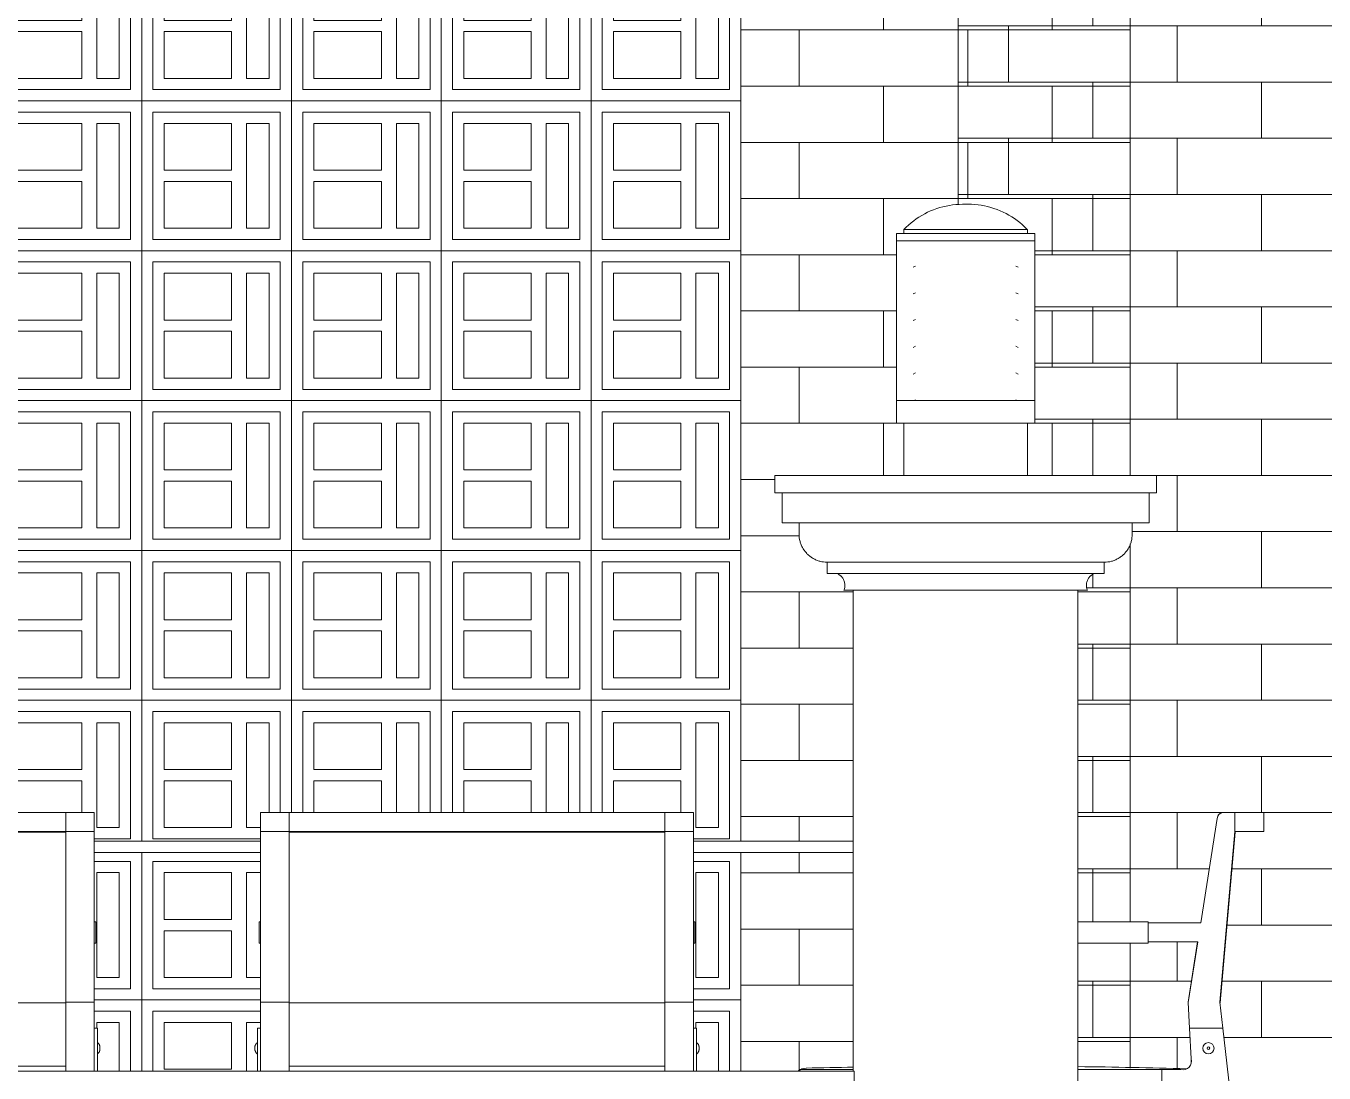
# Model space of a CAD drawing. Header units: inches. Extents: x 22 to 382261, y 22 to 371281.
# Drawn here: x 199490 to 201223, y 140958 to 142355 of the extents above; entities that cross this region are included whole.
import ezdxf

# ---------------------------------------------------------------- set-up
doc = ezdxf.new("R2010")
doc.units = ezdxf.units.IN
doc.header["$MEASUREMENT"] = 0
for name, color, linetype, lineweight in [('A-COLS', 52, 'Continuous', 9), ('A-GLAZ-CURT', 52, 'Continuous', 9), ('A-WALL', 113, 'Continuous', 9), ('A-WALL-PATT', 111, 'Continuous', 9), ('E-LITE-EQPM', 33, 'Continuous', 9), ('I-FURN', 30, 'Continuous', 9), ('Q-CASE', 31, 'Continuous', 9)]:
    doc.layers.add(name, color=color, linetype=linetype, lineweight=lineweight)
pattern_1 = [(0, (207439.12, 140555.38), (0, 75), []), (90, (207439.12, 140555.38), (-112.5, 75), [75, -75])]

# ---------------------------------------------------------------- blocks, each defined once
blk = doc.blocks.new('Casework 4 - Casework 4-487880-Right Side Elevation')
at = {"layer": 'Q-CASE'}
for p in [(-21637.2, 705), (-19927.6, 670)]:
    blk.add_line(p, (-19927.6, 705), dxfattribs=at)
blk = doc.blocks.new('Bollard Light _1_ - Bollard Light _1_-489105-Right Side Elevation')
at = {"layer": 'E-LITE-EQPM'}
for p, q in [((-19871.1, 1823.2), (-19871.1, 1813.2)), ((-19686.1, 1823.2), (-19871.1, 1823.2)), ((-19861.1, 1828.2), (-19861.1, 1823.2)), ((-19696.1, 1828.2), (-19861.1, 1828.2)), ((-19696.1, 1823.2), (-19696.1, 1828.2)), ((-19686.1, 1813.2), (-19686.1, 1823.2)), ((-19871.1, 1813.2), (-19686.1, 1813.2)), ((-19871.1, 1813.2), (-19871.1, 1600)), ((-19686.1, 1813.2), (-19871.1, 1813.2)), ((-19686.1, 1600), (-19686.1, 1813.2)), ((-19845.4, 1779.4), (-19848.6, 1777.9)), ((-19708.6, 1777.9), (-19711.8, 1779.4)), ((-19845.4, 1743.8), (-19848.6, 1742.3)), ((-19708.6, 1742.3), (-19711.8, 1743.8)), ((-19845.4, 1708.1), (-19848.6, 1706.7)), ((-19708.6, 1706.7), (-19711.8, 1708.1)), ((-19845.4, 1672.5), (-19848.6, 1671)), ((-19708.6, 1671), (-19711.8, 1672.5)), ((-19845.4, 1636.9), (-19848.6, 1635.4)), ((-19708.6, 1635.4), (-19711.8, 1636.9)), ((-19871.1, 1600), (-19871.1, 1570)), ((-19686.1, 1600), (-19871.1, 1600)), ((-19871.1, 1600), (-19686.1, 1600)), ((-19845.4, 1601.2), (-19848, 1600)), ((-19709.2, 1600), (-19711.8, 1601.2)), ((-19686.1, 1570), (-19686.1, 1600)), ((-19686.1, 1570), (-19871.1, 1570)), ((-19861.1, 1570), (-19861.1, 1500)), ((-19696.1, 1500), (-19696.1, 1570))]:
    blk.add_line(p, q, dxfattribs=at)
at = {"layer": 'E-LITE-EQPM', "flags": 128}
for points in [[(-19861.1, 1828.2), (-19858, 1831.4), (-19854.8, 1834.3), (-19851.5, 1837.2), (-19848, 1839.9), (-19844.5, 1842.5), (-19840.9, 1844.9), (-19837.1, 1847.2), (-19833.3, 1849.3), (-19829.4, 1851.3), (-19825.4, 1853.1), (-19821.4, 1854.7), (-19817.3, 1856.2), (-19813.1, 1857.6), (-19808.9, 1858.7), (-19804.6, 1859.7), (-19800.3, 1860.5), (-19796, 1861.2), (-19791.6, 1861.6), (-19787.3, 1861.9), (-19782.9, 1862), (-19782, 1862.1)], [(-19782, 1862.1), (-19782, 1862.1), (-19782, 1862.1), (-19782, 1862.1), (-19782, 1862.1), (-19781.9, 1862.1), (-19781.9, 1862.1), (-19781.8, 1862.1), (-19781.8, 1862.1), (-19781.7, 1862.1), (-19781.7, 1862.1), (-19781.6, 1862.1), (-19781.6, 1862.1), (-19781.5, 1862.1), (-19781.4, 1862.1), (-19781.3, 1862.1), (-19781.3, 1862.1), (-19781.2, 1862.1), (-19781.1, 1862.1), (-19781, 1862.1), (-19780.9, 1862.1), (-19780.8, 1862.1), (-19780.7, 1862.1), (-19780.6, 1862.1), (-19780.4, 1862.1), (-19780.3, 1862.1), (-19780.2, 1862.1), (-19780.1, 1862.1), (-19780, 1862.1), (-19779.8, 1862.1), (-19779.7, 1862.1), (-19779.6, 1862.1), (-19779.4, 1862.1), (-19779.3, 1862.1), (-19779.2, 1862.1), (-19779, 1862.1), (-19778.9, 1862.1), (-19778.8, 1862.1), (-19778.6, 1862.1), (-19778.5, 1862.1), (-19778.4, 1862.1), (-19778.2, 1862.1), (-19778.1, 1862.1), (-19778, 1862.1), (-19777.8, 1862.1), (-19777.7, 1862.1), (-19777.6, 1862.1), (-19777.4, 1862.1), (-19777.3, 1862.1), (-19777.2, 1862.1), (-19777.1, 1862.1), (-19776.9, 1862.1), (-19776.8, 1862.1), (-19776.7, 1862.1), (-19776.6, 1862.1), (-19776.5, 1862.1), (-19776.4, 1862.1), (-19776.3, 1862.1), (-19776.2, 1862.1), (-19776.1, 1862.1), (-19776, 1862.1), (-19775.9, 1862.1), (-19775.8, 1862.1), (-19775.7, 1862.1), (-19775.7, 1862.1), (-19775.6, 1862.1), (-19775.5, 1862.1), (-19775.5, 1862.1), (-19775.4, 1862.1), (-19775.4, 1862.1), (-19775.3, 1862.1), (-19775.3, 1862.1), (-19775.3, 1862.1), (-19775.2, 1862.1), (-19775.2, 1862.1), (-19775.2, 1862.1), (-19775.2, 1862.1), (-19775.2, 1862.1)], [(-19775.2, 1862.1), (-19775.2, 1862.1), (-19775.2, 1862.1), (-19775.2, 1862.1), (-19775.3, 1862.1), (-19775.3, 1862.1), (-19775.3, 1862.1), (-19775.4, 1862.1), (-19775.4, 1862.1), (-19775.5, 1862.1), (-19775.5, 1862.1), (-19775.6, 1862.1), (-19775.6, 1862.1), (-19775.7, 1862.1), (-19775.8, 1862.1), (-19775.9, 1862.1), (-19775.9, 1862.1), (-19776, 1862.1), (-19776.1, 1862.1), (-19776.2, 1862.1), (-19776.3, 1862.1), (-19776.4, 1862.1), (-19776.5, 1862.1), (-19776.6, 1862.1), (-19776.8, 1862.1), (-19776.9, 1862.1), (-19777, 1862.1), (-19777.1, 1862.1), (-19777.2, 1862.1), (-19777.4, 1862.1), (-19777.5, 1862.1), (-19777.6, 1862.1), (-19777.8, 1862.1), (-19777.9, 1862.1), (-19778, 1862.1), (-19778.2, 1862.1), (-19778.3, 1862.1), (-19778.4, 1862.1), (-19778.6, 1862.1), (-19778.7, 1862.1), (-19778.8, 1862.1), (-19779, 1862.1), (-19779.1, 1862.1), (-19779.2, 1862.1), (-19779.4, 1862.1), (-19779.5, 1862.1), (-19779.6, 1862.1), (-19779.8, 1862.1), (-19779.9, 1862.1), (-19780, 1862.1), (-19780.1, 1862.1), (-19780.3, 1862.1), (-19780.4, 1862.1), (-19780.5, 1862.1), (-19780.6, 1862.1), (-19780.7, 1862.1), (-19780.8, 1862.1), (-19780.9, 1862.1), (-19781, 1862.1), (-19781.1, 1862.1), (-19781.2, 1862.1), (-19781.3, 1862.1), (-19781.4, 1862.1), (-19781.5, 1862.1), (-19781.5, 1862.1), (-19781.6, 1862.1), (-19781.7, 1862.1), (-19781.7, 1862.1), (-19781.8, 1862.1), (-19781.8, 1862.1), (-19781.9, 1862.1), (-19781.9, 1862.1), (-19781.9, 1862.1), (-19782, 1862.1), (-19782, 1862.1), (-19782, 1862.1), (-19782, 1862.1), (-19782, 1862.1)], [(-19775.2, 1862.1), (-19770.8, 1862), (-19766.4, 1861.7), (-19762.1, 1861.3), (-19757.8, 1860.7), (-19753.4, 1859.9), (-19749.2, 1858.9), (-19744.9, 1857.8), (-19740.8, 1856.5), (-19736.6, 1855), (-19732.6, 1853.4), (-19728.6, 1851.6), (-19724.7, 1849.7), (-19720.8, 1847.6), (-19717.1, 1845.3), (-19713.4, 1842.9), (-19709.8, 1840.4), (-19706.4, 1837.7), (-19703, 1834.9), (-19699.8, 1831.9), (-19696.7, 1828.9), (-19696.1, 1828.2)]]:
    blk.add_lwpolyline(points, dxfattribs=at)
blk = doc.blocks.new('Casework 23 - Casework 23-687365-Right Side Elevation')
at = {"layer": 'Q-CASE'}
h = blk.add_hatch(dxfattribs=at)
h.set_pattern_fill('FP_6', color=256, style=0, pattern_type=2)
h.set_pattern_definition([(0, (609.6, 300), (0, 75), []), (90, (609.6, 300), (-112.5, 75), [75, -75])])
h.paths.add_polyline_path([(-19558.8, 524.6), (-19558.8, 658.2), (-19628.6, 658.2), (-19628.6, 601.8), (-19616.1, 601.8), (-19613.1, 590.6), (-19604.9, 582.3), (-19593.6, 579.3), (-19593.6, 566.8), (-19585.1, 563), (-19577.6, 557.5), (-19571.4, 550.5), (-19567, 542.3), (-19564.4, 533.3), (-19559.4, 525.2)])
h.paths.add_polyline_path([(-19980.5, 556.5), (-19979.6, 557.5), (-19970.4, 563.8), (-19963.6, 566.8), (-19963.6, 579.3), (-19952.4, 582.3), (-19944.1, 590.6), (-19941.1, 601.8), (-19928.6, 601.8), (-19928.6, 658.2), (-19956.8, 658.1), (-19964.9, 637.2), (-19966.7, 622.3), (-19966.6, 614.2), (-19963.6, 600), (-19975.2, 600), (-19980.5, 556.9)])
h.paths.add_polyline_path([(-20077.9, 705), (-19999.8, 706), (-19995.5, 708.4), (-19991.3, 709), (-19928.6, 711.2), (-19928.6, 997), (-20078.8, 997), (-20078.8, 705)])
h.paths.add_polyline_path([(-19558.8, 709.2), (-19558.8, 875.6), (-19628.6, 875.6), (-19628.6, 710.2)])
h.paths.add_polyline_path([(-19558.8, 904.5), (-19558.8, 1408.8), (-19561.2, 1403), (-19567.1, 1395.3), (-19574.9, 1389.3), (-19583.9, 1385.6), (-19593.6, 1384.3), (-19593.6, 1369.3), (-19606.7, 1369.2), (-19613.8, 1363.8), (-19617.2, 1355.6), (-19617.2, 1346.8), (-19628.6, 1346.8), (-19628.6, 904.5)])
h.paths.add_polyline_path([(-19778.6, 1862), (-19778.8, 1860.2), (-19775.2, 1861), (-19776.1, 1861.6)])
h.paths.add_polyline_path([(-20076, 1012), (-19928.6, 1012), (-19928.6, 1346.8), (-19941.1, 1346.8), (-19940, 1355.6), (-19943.4, 1363.8), (-19950.8, 1369.3), (-19963.6, 1370.4), (-19963.6, 1384.3), (-19973.3, 1385.6), (-19982.3, 1389.3), (-19990.1, 1395.3), (-19996, 1403), (-19999.7, 1412.1), (-20001, 1425.5), (-20001, 1436.7), (-20023.6, 1436.7), (-20023.6, 1476.8), (-20033.6, 1476.8), (-20033.6, 1500), (-19861.1, 1500), (-19861.1, 1570), (-19871.1, 1570), (-19871.1, 1823.2), (-19861.1, 1823.2), (-19861.1, 1828.2), (-19833, 1849), (-19807.2, 1859), (-19787.8, 1861.4), (-19767.7, 1861), (-19746.1, 1857.8), (-19715.1, 1843.2), (-19696.1, 1828.2), (-19696.1, 1823.2), (-19686.1, 1823.2), (-19686.1, 1570), (-19696.1, 1570), (-19696.1, 1500), (-19558.8, 1500), (-19558.8, 3204.7), (-20078.8, 3204.7), (-20078.8, 1012)])
h.paths.add_polyline_path([(-19702.4, 1823.2), (-19699.9, 1828.2), (-19702.4, 1828.2)])
h.paths.add_polyline_path([(-19854.8, 1823.2), (-19854.8, 1828.2), (-19857.3, 1823.2)])
for p, q in [((-20078.8, 1012), (-20078.8, 3204.7)), ((-19558.8, 1500), (-19558.8, 3204.7)), ((-19558.8, 904.5), (-19558.8, 1408.8)), ((-20078.8, 705), (-20078.8, 997)), ((-19558.8, 709.2), (-19558.8, 875.6))]:
    blk.add_line(p, q, dxfattribs=at)
blk = doc.blocks.new('s-wall - s-wall-V15-Right Side Elevation')
at = {"layer": 'A-GLAZ-CURT'}
for p, q in [((-20878.8, 800), (-20942.2, 800)), ((-20878.8, 705), (-20878.8, 800)), ((-20942.2, 785), (-20893.8, 785)), ((-20893.8, 785), (-20942.2, 785)), ((-20893.8, 785), (-20893.8, 705)), ((-20893.8, 705), (-20893.8, 785)), ((-20938.8, 770), (-20908.8, 770)), ((-20938.8, 762.2), (-20938.8, 770)), ((-20908.8, 770), (-20908.8, 705))]:
    blk.add_line(p, q, dxfattribs=at)
blk = doc.blocks.new('s-wall - s-wall-V16-Right Side Elevation')
at = {"layer": 'A-GLAZ-CURT'}
for p, q in [((-20878.8, 800), (-20878.8, 705)), ((-20720.1, 800), (-20878.8, 800)), ((-20863.8, 785), (-20720.1, 785)), ((-20863.8, 705), (-20863.8, 785)), ((-20863.8, 785), (-20863.8, 705)), ((-20720.1, 785), (-20863.8, 785)), ((-20848.8, 707.5), (-20848.8, 770)), ((-20848.8, 770), (-20758.8, 770)), ((-20758.8, 770), (-20758.8, 707.5)), ((-20738.8, 770), (-20720.1, 770)), ((-20738.8, 705), (-20738.8, 770)), ((-20758.8, 707.5), (-20848.8, 707.5))]:
    blk.add_line(p, q, dxfattribs=at)
blk = doc.blocks.new('s-wall - s-wall-779408-Right Side Elevation')
at = {"layer": 'A-GLAZ-CURT'}
for p, q in [((-20078.8, 800), (-20142.2, 800)), ((-20142.2, 785), (-20093.8, 785)), ((-20093.8, 785), (-20142.2, 785)), ((-20093.8, 785), (-20093.8, 705)), ((-20093.8, 705), (-20093.8, 785)), ((-20138.8, 770), (-20108.8, 770)), ((-20138.8, 762.2), (-20138.8, 770)), ((-20108.8, 770), (-20108.8, 705))]:
    blk.add_line(p, q, dxfattribs=at)
blk = doc.blocks.new('s-wall - s-wall-V21-Right Side Elevation')
at = {"layer": 'A-GLAZ-CURT'}
for p, q in [((-20878.8, 800), (-20878.8, 997)), ((-20942.2, 985), (-20893.8, 985)), ((-20893.8, 985), (-20942.2, 985)), ((-20893.8, 985), (-20893.8, 815)), ((-20893.8, 815), (-20893.8, 985)), ((-20938.8, 970), (-20908.8, 970)), ((-20938.8, 830), (-20938.8, 970)), ((-20908.8, 970), (-20908.8, 830)), ((-20893.8, 815), (-20942.2, 815)), ((-20942.2, 815), (-20893.8, 815)), ((-20908.8, 830), (-20938.8, 830)), ((-20942.2, 800), (-20878.8, 800))]:
    blk.add_line(p, q, dxfattribs=at)
blk = doc.blocks.new('s-wall - s-wall-V20-Right Side Elevation')
at = {"layer": 'A-GLAZ-CURT'}
for p, q in [((-21678.8, 997), (-21678.8, 800)), ((-21663.8, 985), (-21520.1, 985)), ((-21663.8, 815), (-21663.8, 985)), ((-21663.8, 985), (-21663.8, 815)), ((-21520.1, 985), (-21663.8, 985)), ((-21648.8, 907.5), (-21648.8, 970)), ((-21648.8, 970), (-21558.8, 970)), ((-21558.8, 970), (-21558.8, 907.5)), ((-21538.8, 970), (-21520.1, 970)), ((-21538.8, 830), (-21538.8, 970)), ((-21558.8, 907.5), (-21648.8, 907.5)), ((-21648.8, 830), (-21648.8, 892.5)), ((-21648.8, 892.5), (-21558.8, 892.5)), ((-21558.8, 892.5), (-21558.8, 830)), ((-21520.1, 815), (-21663.8, 815)), ((-21663.8, 815), (-21520.1, 815)), ((-21558.8, 830), (-21648.8, 830)), ((-21520.1, 830), (-21538.8, 830)), ((-21678.8, 800), (-21520.1, 800))]:
    blk.add_line(p, q, dxfattribs=at)
blk = doc.blocks.new('s-wall - s-wall-V22-Right Side Elevation')
at = {"layer": 'A-GLAZ-CURT'}
for p, q in [((-20142.2, 985), (-20093.8, 985)), ((-20093.8, 985), (-20142.2, 985)), ((-20093.8, 985), (-20093.8, 815)), ((-20093.8, 815), (-20093.8, 985)), ((-20138.8, 970), (-20108.8, 970)), ((-20138.8, 830), (-20138.8, 970)), ((-20108.8, 970), (-20108.8, 830)), ((-20093.8, 815), (-20142.2, 815)), ((-20142.2, 815), (-20093.8, 815)), ((-20108.8, 830), (-20138.8, 830)), ((-20142.2, 800), (-20078.8, 800))]:
    blk.add_line(p, q, dxfattribs=at)
blk = doc.blocks.new('s-wall - s-wall-V28-Right Side Elevation')
at = {"layer": 'A-GLAZ-CURT'}
for p, q in [((-21078.8, 1200), (-21078.8, 1050.1)), ((-20878.8, 1200), (-21078.8, 1200)), ((-20878.8, 1012), (-20878.8, 1200)), ((-21063.8, 1185), (-20893.8, 1185)), ((-21063.8, 1050.1), (-21063.8, 1185)), ((-21063.8, 1185), (-21063.8, 1050.1)), ((-20893.8, 1185), (-21063.8, 1185)), ((-20893.8, 1185), (-20893.8, 1015)), ((-20893.8, 1015), (-20893.8, 1185)), ((-21048.8, 1107.5), (-21048.8, 1170)), ((-21048.8, 1170), (-20958.8, 1170)), ((-20958.8, 1170), (-20958.8, 1107.5)), ((-20938.8, 1170), (-20908.8, 1170)), ((-20938.8, 1030), (-20938.8, 1170)), ((-20908.8, 1170), (-20908.8, 1030)), ((-20958.8, 1107.5), (-21048.8, 1107.5)), ((-21048.8, 1050.1), (-21048.8, 1092.5)), ((-21048.8, 1092.5), (-20958.8, 1092.5)), ((-20958.8, 1092.5), (-20958.8, 1050.1)), ((-20908.8, 1030), (-20938.8, 1030)), ((-20893.8, 1015), (-20942.2, 1015)), ((-20942.2, 1015), (-20893.8, 1015))]:
    blk.add_line(p, q, dxfattribs=at)
blk = doc.blocks.new('s-wall - s-wall-V26-Right Side Elevation')
at = {"layer": 'A-GLAZ-CURT'}
for p, q in [((-21678.8, 1200), (-21678.8, 1012)), ((-21478.8, 1200), (-21678.8, 1200)), ((-21478.8, 1050.1), (-21478.8, 1200)), ((-21663.8, 1185), (-21493.8, 1185)), ((-21663.8, 1015), (-21663.8, 1185)), ((-21663.8, 1185), (-21663.8, 1015)), ((-21493.8, 1185), (-21663.8, 1185)), ((-21493.8, 1185), (-21493.8, 1050.1)), ((-21493.8, 1050.1), (-21493.8, 1185)), ((-21648.8, 1107.5), (-21648.8, 1170)), ((-21648.8, 1170), (-21558.8, 1170)), ((-21558.8, 1170), (-21558.8, 1107.5)), ((-21538.8, 1170), (-21508.8, 1170)), ((-21538.8, 1030), (-21538.8, 1170)), ((-21508.8, 1170), (-21508.8, 1050.1)), ((-21558.8, 1107.5), (-21648.8, 1107.5)), ((-21648.8, 1030), (-21648.8, 1092.5)), ((-21648.8, 1092.5), (-21558.8, 1092.5)), ((-21558.8, 1092.5), (-21558.8, 1030)), ((-21558.8, 1030), (-21648.8, 1030)), ((-21520.1, 1030), (-21538.8, 1030)), ((-21520.1, 1015), (-21663.8, 1015)), ((-21663.8, 1015), (-21520.1, 1015))]:
    blk.add_line(p, q, dxfattribs=at)
blk = doc.blocks.new('s-wall - s-wall-V27-Right Side Elevation')
at = {"layer": 'A-GLAZ-CURT'}
for p, q in [((-21478.8, 1200), (-21478.8, 1050.1)), ((-21278.8, 1200), (-21478.8, 1200)), ((-21278.8, 1050.1), (-21278.8, 1200)), ((-21463.8, 1185), (-21293.8, 1185)), ((-21463.8, 1050.1), (-21463.8, 1185)), ((-21463.8, 1185), (-21463.8, 1050.1)), ((-21293.8, 1185), (-21463.8, 1185)), ((-21293.8, 1185), (-21293.8, 1050.1)), ((-21293.8, 1050.1), (-21293.8, 1185)), ((-21448.8, 1107.5), (-21448.8, 1170)), ((-21448.8, 1170), (-21358.8, 1170)), ((-21358.8, 1170), (-21358.8, 1107.5)), ((-21338.8, 1170), (-21308.8, 1170)), ((-21338.8, 1050.1), (-21338.8, 1170)), ((-21308.8, 1170), (-21308.8, 1050.1)), ((-21358.8, 1107.5), (-21448.8, 1107.5)), ((-21448.8, 1050.1), (-21448.8, 1092.5)), ((-21448.8, 1092.5), (-21358.8, 1092.5)), ((-21358.8, 1092.5), (-21358.8, 1050.1))]:
    blk.add_line(p, q, dxfattribs=at)
blk = doc.blocks.new('s-wall - s-wall-V29-Right Side Elevation')
at = {"layer": 'A-GLAZ-CURT'}
for p, q in [((-20278.8, 1200), (-20278.8, 1050.1)), ((-20078.8, 1200), (-20278.8, 1200)), ((-20263.8, 1185), (-20093.8, 1185)), ((-20263.8, 1050.1), (-20263.8, 1185)), ((-20263.8, 1185), (-20263.8, 1050.1)), ((-20093.8, 1185), (-20263.8, 1185)), ((-20093.8, 1185), (-20093.8, 1015)), ((-20093.8, 1015), (-20093.8, 1185)), ((-20248.8, 1107.5), (-20248.8, 1170)), ((-20248.8, 1170), (-20158.8, 1170)), ((-20158.8, 1170), (-20158.8, 1107.5)), ((-20138.8, 1170), (-20108.8, 1170)), ((-20138.8, 1030), (-20138.8, 1170)), ((-20108.8, 1170), (-20108.8, 1030)), ((-20158.8, 1107.5), (-20248.8, 1107.5)), ((-20248.8, 1050.1), (-20248.8, 1092.5)), ((-20248.8, 1092.5), (-20158.8, 1092.5)), ((-20158.8, 1092.5), (-20158.8, 1050.1)), ((-20108.8, 1030), (-20138.8, 1030)), ((-20093.8, 1015), (-20142.2, 1015)), ((-20142.2, 1015), (-20093.8, 1015))]:
    blk.add_line(p, q, dxfattribs=at)
blk = doc.blocks.new('s-wall - s-wall-V24-Right Side Elevation')
at = {"layer": 'A-GLAZ-CURT'}
for p, q in [((-22078.8, 1200), (-22078.8, 1000)), ((-21878.8, 1200), (-22078.8, 1200)), ((-21878.8, 1000), (-21878.8, 1200)), ((-22063.8, 1185), (-21893.8, 1185)), ((-22063.8, 1015), (-22063.8, 1185)), ((-22063.8, 1185), (-22063.8, 1015)), ((-21893.8, 1185), (-22063.8, 1185)), ((-21893.8, 1185), (-21893.8, 1015)), ((-21893.8, 1015), (-21893.8, 1185)), ((-22048.8, 1107.5), (-22048.8, 1170)), ((-22048.8, 1170), (-21958.8, 1170)), ((-21958.8, 1170), (-21958.8, 1107.5)), ((-21938.8, 1170), (-21908.8, 1170)), ((-21938.8, 1030), (-21938.8, 1170)), ((-21908.8, 1170), (-21908.8, 1030)), ((-21958.8, 1107.5), (-22048.8, 1107.5)), ((-22048.8, 1030), (-22048.8, 1092.5)), ((-22048.8, 1092.5), (-21958.8, 1092.5)), ((-21958.8, 1092.5), (-21958.8, 1030)), ((-21958.8, 1030), (-22048.8, 1030)), ((-21908.8, 1030), (-21938.8, 1030)), ((-21893.8, 1015), (-22063.8, 1015)), ((-22063.8, 1015), (-21893.8, 1015)), ((-22078.8, 1000), (-21878.8, 1000))]:
    blk.add_line(p, q, dxfattribs=at)
blk = doc.blocks.new('s-wall - s-wall-V31-Right Side Elevation')
at = {"layer": 'A-GLAZ-CURT'}
for p, q in [((-20278.8, 1400), (-20278.8, 1200)), ((-20078.8, 1400), (-20278.8, 1400)), ((-20263.8, 1385), (-20093.8, 1385)), ((-20263.8, 1215), (-20263.8, 1385)), ((-20263.8, 1385), (-20263.8, 1215)), ((-20093.8, 1385), (-20263.8, 1385)), ((-20248.8, 1307.5), (-20248.8, 1370)), ((-20248.8, 1370), (-20158.8, 1370)), ((-20158.8, 1370), (-20158.8, 1307.5)), ((-20138.8, 1370), (-20108.8, 1370)), ((-20138.8, 1230), (-20138.8, 1370)), ((-20108.8, 1370), (-20108.8, 1230)), ((-20093.8, 1385), (-20093.8, 1215)), ((-20093.8, 1215), (-20093.8, 1385)), ((-20158.8, 1307.5), (-20248.8, 1307.5)), ((-20248.8, 1230), (-20248.8, 1292.5)), ((-20248.8, 1292.5), (-20158.8, 1292.5)), ((-20158.8, 1292.5), (-20158.8, 1230)), ((-20093.8, 1215), (-20263.8, 1215)), ((-20263.8, 1215), (-20093.8, 1215)), ((-20158.8, 1230), (-20248.8, 1230)), ((-20108.8, 1230), (-20138.8, 1230)), ((-20278.8, 1200), (-20078.8, 1200))]:
    blk.add_line(p, q, dxfattribs=at)
blk = doc.blocks.new('DFXFCFB - Dining_Table_9162-V36-Right Side Elevation')
at = {"layer": 'I-FURN'}
for p, q in [((-20934.6, 733.8), (-20934.6, 737.3)), ((-20934.6, 733.8), (-20934.6, 737.3)), ((-20934.6, 733.8), (-20934.6, 737.3)), ((-20934.6, 733.8), (-20934.6, 737.3)), ((-20727.7, 737.3), (-20727.7, 733.8)), ((-20727.7, 737.3), (-20727.7, 733.8)), ((-20727.7, 737.3), (-20727.7, 733.8)), ((-20727.7, 737.3), (-20727.7, 733.8)), ((-20134.6, 733.8), (-20134.6, 737.3)), ((-20134.6, 733.8), (-20134.6, 737.3)), ((-20134.6, 733.8), (-20134.6, 737.3)), ((-20134.6, 733.8), (-20134.6, 737.3))]:
    blk.add_line(p, q, dxfattribs=at)
at = {"layer": 'I-FURN', "flags": 128}
for points in [[(-20937.9, 743.1), (-20937.6, 742.9), (-20937.4, 742.7), (-20937.1, 742.5), (-20936.9, 742.3), (-20936.7, 742.1), (-20936.5, 741.8), (-20936.3, 741.6), (-20936.1, 741.3), (-20935.9, 741), (-20935.7, 740.8), (-20935.5, 740.5), (-20935.4, 740.2), (-20935.3, 739.9), (-20935.1, 739.6), (-20935, 739.3), (-20934.9, 739), (-20934.8, 738.7), (-20934.7, 738.4), (-20934.7, 738.1), (-20934.6, 737.8), (-20934.6, 737.5), (-20934.6, 737.3)], [(-20937.9, 743.1), (-20937.6, 742.9), (-20937.4, 742.7), (-20937.1, 742.5), (-20936.9, 742.3), (-20936.7, 742.1), (-20936.5, 741.8), (-20936.3, 741.6), (-20936.1, 741.3), (-20935.9, 741), (-20935.7, 740.8), (-20935.5, 740.5), (-20935.4, 740.2), (-20935.3, 739.9), (-20935.1, 739.6), (-20935, 739.3), (-20934.9, 739), (-20934.8, 738.7), (-20934.7, 738.4), (-20934.7, 738.1), (-20934.6, 737.8), (-20934.6, 737.5), (-20934.6, 737.3)], [(-20934.6, 733.8), (-20934.6, 733.5), (-20934.7, 733.2), (-20934.7, 732.9), (-20934.8, 732.5), (-20934.9, 732.2), (-20935, 731.9), (-20935.1, 731.6), (-20935.2, 731.3), (-20935.3, 731), (-20935.5, 730.7), (-20935.6, 730.5), (-20935.8, 730.2), (-20936, 729.9), (-20936.2, 729.7), (-20936.4, 729.4), (-20936.6, 729.2), (-20936.8, 728.9), (-20937, 728.7), (-20937.3, 728.5), (-20937.5, 728.3), (-20937.8, 728.1), (-20937.9, 728)], [(-20934.6, 733.8), (-20934.6, 733.5), (-20934.7, 733.2), (-20934.7, 732.9), (-20934.8, 732.5), (-20934.9, 732.2), (-20935, 731.9), (-20935.1, 731.6), (-20935.2, 731.3), (-20935.3, 731), (-20935.5, 730.7), (-20935.6, 730.5), (-20935.8, 730.2), (-20936, 729.9), (-20936.2, 729.7), (-20936.4, 729.4), (-20936.6, 729.2), (-20936.8, 728.9), (-20937, 728.7), (-20937.3, 728.5), (-20937.5, 728.3), (-20937.8, 728.1), (-20937.9, 728)], [(-20727.7, 737.3), (-20727.7, 737.6), (-20727.6, 738), (-20727.6, 738.3), (-20727.5, 738.6), (-20727.4, 738.9), (-20727.3, 739.2), (-20727.2, 739.5), (-20727.1, 739.8), (-20726.9, 740.1), (-20726.8, 740.4), (-20726.6, 740.7), (-20726.5, 740.9), (-20726.3, 741.2), (-20726.1, 741.5), (-20725.9, 741.7), (-20725.7, 742), (-20725.5, 742.2), (-20725.2, 742.4), (-20725, 742.6), (-20724.8, 742.8), (-20724.5, 743), (-20724.4, 743.1)], [(-20727.7, 737.3), (-20727.7, 737.6), (-20727.6, 738), (-20727.6, 738.3), (-20727.5, 738.6), (-20727.4, 738.9), (-20727.3, 739.2), (-20727.2, 739.5), (-20727.1, 739.8), (-20726.9, 740.1), (-20726.8, 740.4), (-20726.6, 740.7), (-20726.5, 740.9), (-20726.3, 741.2), (-20726.1, 741.5), (-20725.9, 741.7), (-20725.7, 742), (-20725.5, 742.2), (-20725.2, 742.4), (-20725, 742.6), (-20724.8, 742.8), (-20724.5, 743), (-20724.4, 743.1)], [(-20724.4, 728), (-20724.7, 728.2), (-20724.9, 728.4), (-20725.1, 728.6), (-20725.4, 728.8), (-20725.6, 729.1), (-20725.8, 729.3), (-20726, 729.6), (-20726.2, 729.8), (-20726.4, 730.1), (-20726.6, 730.3), (-20726.7, 730.6), (-20726.9, 730.9), (-20727, 731.2), (-20727.1, 731.5), (-20727.3, 731.8), (-20727.4, 732.1), (-20727.4, 732.4), (-20727.5, 732.7), (-20727.6, 733), (-20727.6, 733.3), (-20727.7, 733.7), (-20727.7, 733.8)], [(-20724.4, 728), (-20724.7, 728.2), (-20724.9, 728.4), (-20725.1, 728.6), (-20725.4, 728.8), (-20725.6, 729.1), (-20725.8, 729.3), (-20726, 729.6), (-20726.2, 729.8), (-20726.4, 730.1), (-20726.6, 730.3), (-20726.7, 730.6), (-20726.9, 730.9), (-20727, 731.2), (-20727.1, 731.5), (-20727.3, 731.8), (-20727.4, 732.1), (-20727.4, 732.4), (-20727.5, 732.7), (-20727.6, 733), (-20727.6, 733.3), (-20727.7, 733.7), (-20727.7, 733.8)], [(-20137.9, 743.1), (-20137.6, 742.9), (-20137.4, 742.7), (-20137.1, 742.5), (-20136.9, 742.3), (-20136.7, 742.1), (-20136.5, 741.8), (-20136.3, 741.6), (-20136.1, 741.3), (-20135.9, 741), (-20135.7, 740.8), (-20135.5, 740.5), (-20135.4, 740.2), (-20135.3, 739.9), (-20135.1, 739.6), (-20135, 739.3), (-20134.9, 739), (-20134.8, 738.7), (-20134.7, 738.4), (-20134.7, 738.1), (-20134.6, 737.8), (-20134.6, 737.5), (-20134.6, 737.3)], [(-20137.9, 743.1), (-20137.6, 742.9), (-20137.4, 742.7), (-20137.1, 742.5), (-20136.9, 742.3), (-20136.7, 742.1), (-20136.5, 741.8), (-20136.3, 741.6), (-20136.1, 741.3), (-20135.9, 741), (-20135.7, 740.8), (-20135.5, 740.5), (-20135.4, 740.2), (-20135.3, 739.9), (-20135.1, 739.6), (-20135, 739.3), (-20134.9, 739), (-20134.8, 738.7), (-20134.7, 738.4), (-20134.7, 738.1), (-20134.6, 737.8), (-20134.6, 737.5), (-20134.6, 737.3)], [(-20134.6, 733.8), (-20134.6, 733.5), (-20134.7, 733.2), (-20134.7, 732.9), (-20134.8, 732.5), (-20134.9, 732.2), (-20135, 731.9), (-20135.1, 731.6), (-20135.2, 731.3), (-20135.3, 731), (-20135.5, 730.7), (-20135.6, 730.5), (-20135.8, 730.2), (-20136, 729.9), (-20136.2, 729.7), (-20136.4, 729.4), (-20136.6, 729.2), (-20136.8, 728.9), (-20137, 728.7), (-20137.3, 728.5), (-20137.5, 728.3), (-20137.8, 728.1), (-20137.9, 728)], [(-20134.6, 733.8), (-20134.6, 733.5), (-20134.7, 733.2), (-20134.7, 732.9), (-20134.8, 732.5), (-20134.9, 732.2), (-20135, 731.9), (-20135.1, 731.6), (-20135.2, 731.3), (-20135.3, 731), (-20135.5, 730.7), (-20135.6, 730.5), (-20135.8, 730.2), (-20136, 729.9), (-20136.2, 729.7), (-20136.4, 729.4), (-20136.6, 729.2), (-20136.8, 728.9), (-20137, 728.7), (-20137.3, 728.5), (-20137.5, 728.3), (-20137.8, 728.1), (-20137.9, 728)]]:
    blk.add_lwpolyline(points, dxfattribs=at)
at = {"layer": 'I-FURN'}
for centre, radius, start, end in [((-19434.7, 1042.1), 7.98, 90, 165), ((-19434.7, 1042.1), 7.98, 90, 165), ((-19434.7, 1042.1), 7.98, 90, 165), ((-19434.7, 1042.1), 7.98, 90, 165), ((-19434.7, 1042.1), 7.98, 90, 165), ((-19434.7, 1042.1), 7.98, 90, 165), ((-19998.6, 703.3), 3.94, 105, 150), ((-19998.6, 703.3), 3.94, 105, 150), ((-19998.6, 703.3), 3.94, 105, 150), ((-19998.6, 703.3), 3.94, 105, 150), ((-19991.3, 692.7), 16.3, 105, 130.2036), ((-19991.3, 692.7), 16.3, 105, 130.2036)]:
    blk.add_arc(centre, radius, start, end, dxfattribs=at)
blk = doc.blocks.new('DFXFCFB - Dining_Table_9162-V37-Right Side Elevation')
at = {"layer": 'I-FURN'}
for p, q in [((-21520.1, 1050.1), (-20942.2, 1050.1)), ((-20980.3, 1024.7), (-20980.3, 1050.1)), ((-20980.3, 1050.1), (-20942.2, 1050.1)), ((-20942.2, 1050.1), (-20942.2, 1024.7)), ((-20942.2, 1050.1), (-20942.2, 1024.7)), ((-20720.1, 1024.7), (-20720.1, 1050.1)), ((-20720.1, 1050.1), (-20682, 1050.1)), ((-20720.1, 1024.7), (-20720.1, 1050.1)), ((-20720.1, 1050.1), (-20142.2, 1050.1)), ((-20682, 1050.1), (-20682, 1024.7)), ((-20180.3, 1024.7), (-20180.3, 1050.1)), ((-20180.3, 1050.1), (-20142.2, 1050.1)), ((-20142.2, 1050.1), (-20142.2, 1024.7)), ((-20142.2, 1050.1), (-20142.2, 1024.7)), ((-19442.7, 1042.1), (-19464.7, 902.8)), ((-19442.7, 1042.1), (-19464.6, 902.8)), ((-19380.2, 1050.1), (-19434.7, 1050.1)), ((-19380.2, 1050.1), (-19419.1, 1050.1)), ((-19419.1, 1050.1), (-19419.1, 1024.7)), ((-19380.2, 1024.7), (-19380.2, 1050.1)), ((-19380.2, 1024.7), (-19380.2, 1050.1)), ((-20942.2, 1024.7), (-21520.1, 1024.7)), ((-21482, 1023.8), (-20980.3, 1023.8)), ((-20980.3, 1024.7), (-20942.2, 1024.7)), ((-20980.3, 1023.8), (-20980.3, 796)), ((-20942.2, 1024.7), (-20942.2, 797)), ((-20720.1, 797), (-20720.1, 1024.7)), ((-20720.1, 1024.7), (-20682, 1024.7)), ((-20142.2, 1024.7), (-20720.1, 1024.7)), ((-20682, 796), (-20682, 1023.8)), ((-20682, 1023.8), (-20180.3, 1023.8)), ((-20180.3, 1024.7), (-20142.2, 1024.7)), ((-20180.3, 1023.8), (-20180.3, 796)), ((-20142.2, 1024.7), (-20142.2, 797)), ((-19439, 797), (-19419.1, 1024.7)), ((-19438.9, 796), (-19418.9, 1023.8)), ((-19419.1, 1024.7), (-19380.2, 1024.7)), ((-19419.1, 1024.7), (-19380.2, 1024.7)), ((-20942.2, 1012), (-20720.1, 1012)), ((-20720.1, 1012), (-20942.2, 1012)), ((-20720.1, 1012), (-20942.2, 1012)), ((-20142.2, 1012), (-19928.6, 1012)), ((-19928.6, 1012), (-20142.2, 1012)), ((-19928.6, 1012), (-20142.2, 1012)), ((-20720.1, 997), (-20942.2, 997)), ((-20942.2, 997), (-20720.1, 997)), ((-20942.2, 997), (-20720.1, 997)), ((-19928.6, 997), (-20142.2, 997)), ((-20142.2, 997), (-19928.6, 997)), ((-20142.2, 997), (-19928.6, 997)), ((-20940.1, 904.5), (-20942.2, 904.5)), ((-20940.1, 875.6), (-20940.1, 904.5)), ((-20720.1, 904.5), (-20722.2, 904.5)), ((-20722.2, 904.5), (-20722.2, 875.6)), ((-20140.1, 904.5), (-20142.2, 904.5)), ((-20140.1, 875.6), (-20140.1, 904.5)), ((-19628.6, 904.5), (-19535, 904.5)), ((-19535, 904.5), (-19535, 875.6)), ((-19464.6, 902.8), (-19535, 902.8)), ((-20942.2, 875.6), (-20940.1, 875.6)), ((-20722.2, 875.6), (-20720.1, 875.6)), ((-20142.2, 875.6), (-20140.1, 875.6)), ((-19628.6, 875.6), (-19535, 875.6)), ((-19535, 877.4), (-19468.7, 877.4)), ((-19468.8, 877.4), (-19481.5, 797.2)), ((-19468.7, 877.4), (-19481.4, 796.8)), ((-21482, 796), (-20980.3, 796)), ((-20980.3, 705), (-20980.3, 797)), ((-20980.3, 797), (-20942.2, 797)), ((-20980.3, 796), (-20980.3, 705)), ((-20942.2, 797), (-20942.2, 705)), ((-20720.1, 705), (-20720.1, 797)), ((-20720.1, 797), (-20682, 797)), ((-20682, 797), (-20682, 705)), ((-20682, 705), (-20682, 796)), ((-20682, 796), (-20180.3, 796)), ((-20180.3, 705), (-20180.3, 797)), ((-20180.3, 797), (-20142.2, 797)), ((-20180.3, 796), (-20180.3, 705)), ((-20142.2, 797), (-20142.2, 705)), ((-19481.4, 796.8), (-19479.6, 762.2)), ((-19435.1, 762.2), (-19439, 797)), ((-20942.2, 705), (-20942.2, 762.2)), ((-20942.2, 762.2), (-20937.9, 762.2)), ((-20937.9, 762.2), (-20937.9, 705)), ((-20724.4, 705), (-20724.4, 762.2)), ((-20724.4, 762.2), (-20720.1, 762.2)), ((-20720.1, 762.2), (-20720.1, 705)), ((-20142.2, 705), (-20142.2, 762.2)), ((-20142.2, 762.2), (-20137.9, 762.2)), ((-20137.9, 762.2), (-20137.9, 705)), ((-19479.6, 762.2), (-19477.5, 721.5)), ((-19435.1, 762.2), (-19479.6, 762.2)), ((-19415.7, 590.9), (-19435.1, 762.2)), ((-20934.6, 733.8), (-20934.6, 737.3)), ((-20934.6, 733.8), (-20934.6, 737.3)), ((-20934.6, 733.8), (-20934.6, 737.3)), ((-20934.6, 733.8), (-20934.6, 737.3)), ((-20727.7, 737.3), (-20727.7, 733.8)), ((-20727.7, 737.3), (-20727.7, 733.8)), ((-20727.7, 737.3), (-20727.7, 733.8)), ((-20727.7, 737.3), (-20727.7, 733.8)), ((-20134.6, 733.8), (-20134.6, 737.3)), ((-20134.6, 733.8), (-20134.6, 737.3)), ((-20134.6, 733.8), (-20134.6, 737.3)), ((-20134.6, 733.8), (-20134.6, 737.3)), ((-20980.3, 711.7), (-21482, 711.7)), ((-20180.3, 711.7), (-20682, 711.7)), ((-19477.5, 721.5), (-19477.3, 717.1)), ((-19928.6, 707.2), (-19998.6, 707.2)), ((-19516.5, 707.2), (-19628.6, 707.2)), ((-19491.1, 707.2), (-19516.5, 707.2)), ((-19516.5, 707.2), (-19516.5, 660.8))]:
    blk.add_line(p, q, dxfattribs=at)
at = {"layer": 'I-FURN', "flags": 128}
for points in [[(-20937.9, 743.1), (-20937.6, 742.9), (-20937.4, 742.7), (-20937.1, 742.5), (-20936.9, 742.3), (-20936.7, 742.1), (-20936.5, 741.8), (-20936.3, 741.6), (-20936.1, 741.3), (-20935.9, 741), (-20935.7, 740.8), (-20935.5, 740.5), (-20935.4, 740.2), (-20935.3, 739.9), (-20935.1, 739.6), (-20935, 739.3), (-20934.9, 739), (-20934.8, 738.7), (-20934.7, 738.4), (-20934.7, 738.1), (-20934.6, 737.8), (-20934.6, 737.5), (-20934.6, 737.3)], [(-20937.9, 743.1), (-20937.6, 742.9), (-20937.4, 742.7), (-20937.1, 742.5), (-20936.9, 742.3), (-20936.7, 742.1), (-20936.5, 741.8), (-20936.3, 741.6), (-20936.1, 741.3), (-20935.9, 741), (-20935.7, 740.8), (-20935.5, 740.5), (-20935.4, 740.2), (-20935.3, 739.9), (-20935.1, 739.6), (-20935, 739.3), (-20934.9, 739), (-20934.8, 738.7), (-20934.7, 738.4), (-20934.7, 738.1), (-20934.6, 737.8), (-20934.6, 737.5), (-20934.6, 737.3)], [(-20934.6, 733.8), (-20934.6, 733.5), (-20934.7, 733.2), (-20934.7, 732.9), (-20934.8, 732.5), (-20934.9, 732.2), (-20935, 731.9), (-20935.1, 731.6), (-20935.2, 731.3), (-20935.3, 731), (-20935.5, 730.7), (-20935.6, 730.5), (-20935.8, 730.2), (-20936, 729.9), (-20936.2, 729.7), (-20936.4, 729.4), (-20936.6, 729.2), (-20936.8, 728.9), (-20937, 728.7), (-20937.3, 728.5), (-20937.5, 728.3), (-20937.8, 728.1), (-20937.9, 728)], [(-20934.6, 733.8), (-20934.6, 733.5), (-20934.7, 733.2), (-20934.7, 732.9), (-20934.8, 732.5), (-20934.9, 732.2), (-20935, 731.9), (-20935.1, 731.6), (-20935.2, 731.3), (-20935.3, 731), (-20935.5, 730.7), (-20935.6, 730.5), (-20935.8, 730.2), (-20936, 729.9), (-20936.2, 729.7), (-20936.4, 729.4), (-20936.6, 729.2), (-20936.8, 728.9), (-20937, 728.7), (-20937.3, 728.5), (-20937.5, 728.3), (-20937.8, 728.1), (-20937.9, 728)], [(-20727.7, 737.3), (-20727.7, 737.6), (-20727.6, 738), (-20727.6, 738.3), (-20727.5, 738.6), (-20727.4, 738.9), (-20727.3, 739.2), (-20727.2, 739.5), (-20727.1, 739.8), (-20726.9, 740.1), (-20726.8, 740.4), (-20726.6, 740.7), (-20726.5, 740.9), (-20726.3, 741.2), (-20726.1, 741.5), (-20725.9, 741.7), (-20725.7, 742), (-20725.5, 742.2), (-20725.2, 742.4), (-20725, 742.6), (-20724.8, 742.8), (-20724.5, 743), (-20724.4, 743.1)], [(-20727.7, 737.3), (-20727.7, 737.6), (-20727.6, 738), (-20727.6, 738.3), (-20727.5, 738.6), (-20727.4, 738.9), (-20727.3, 739.2), (-20727.2, 739.5), (-20727.1, 739.8), (-20726.9, 740.1), (-20726.8, 740.4), (-20726.6, 740.7), (-20726.5, 740.9), (-20726.3, 741.2), (-20726.1, 741.5), (-20725.9, 741.7), (-20725.7, 742), (-20725.5, 742.2), (-20725.2, 742.4), (-20725, 742.6), (-20724.8, 742.8), (-20724.5, 743), (-20724.4, 743.1)], [(-20724.4, 728), (-20724.7, 728.2), (-20724.9, 728.4), (-20725.1, 728.6), (-20725.4, 728.8), (-20725.6, 729.1), (-20725.8, 729.3), (-20726, 729.6), (-20726.2, 729.8), (-20726.4, 730.1), (-20726.6, 730.3), (-20726.7, 730.6), (-20726.9, 730.9), (-20727, 731.2), (-20727.1, 731.5), (-20727.3, 731.8), (-20727.4, 732.1), (-20727.4, 732.4), (-20727.5, 732.7), (-20727.6, 733), (-20727.6, 733.3), (-20727.7, 733.7), (-20727.7, 733.8)], [(-20724.4, 728), (-20724.7, 728.2), (-20724.9, 728.4), (-20725.1, 728.6), (-20725.4, 728.8), (-20725.6, 729.1), (-20725.8, 729.3), (-20726, 729.6), (-20726.2, 729.8), (-20726.4, 730.1), (-20726.6, 730.3), (-20726.7, 730.6), (-20726.9, 730.9), (-20727, 731.2), (-20727.1, 731.5), (-20727.3, 731.8), (-20727.4, 732.1), (-20727.4, 732.4), (-20727.5, 732.7), (-20727.6, 733), (-20727.6, 733.3), (-20727.7, 733.7), (-20727.7, 733.8)], [(-20137.9, 743.1), (-20137.6, 742.9), (-20137.4, 742.7), (-20137.1, 742.5), (-20136.9, 742.3), (-20136.7, 742.1), (-20136.5, 741.8), (-20136.3, 741.6), (-20136.1, 741.3), (-20135.9, 741), (-20135.7, 740.8), (-20135.5, 740.5), (-20135.4, 740.2), (-20135.3, 739.9), (-20135.1, 739.6), (-20135, 739.3), (-20134.9, 739), (-20134.8, 738.7), (-20134.7, 738.4), (-20134.7, 738.1), (-20134.6, 737.8), (-20134.6, 737.5), (-20134.6, 737.3)], [(-20137.9, 743.1), (-20137.6, 742.9), (-20137.4, 742.7), (-20137.1, 742.5), (-20136.9, 742.3), (-20136.7, 742.1), (-20136.5, 741.8), (-20136.3, 741.6), (-20136.1, 741.3), (-20135.9, 741), (-20135.7, 740.8), (-20135.5, 740.5), (-20135.4, 740.2), (-20135.3, 739.9), (-20135.1, 739.6), (-20135, 739.3), (-20134.9, 739), (-20134.8, 738.7), (-20134.7, 738.4), (-20134.7, 738.1), (-20134.6, 737.8), (-20134.6, 737.5), (-20134.6, 737.3)], [(-20134.6, 733.8), (-20134.6, 733.5), (-20134.7, 733.2), (-20134.7, 732.9), (-20134.8, 732.5), (-20134.9, 732.2), (-20135, 731.9), (-20135.1, 731.6), (-20135.2, 731.3), (-20135.3, 731), (-20135.5, 730.7), (-20135.6, 730.5), (-20135.8, 730.2), (-20136, 729.9), (-20136.2, 729.7), (-20136.4, 729.4), (-20136.6, 729.2), (-20136.8, 728.9), (-20137, 728.7), (-20137.3, 728.5), (-20137.5, 728.3), (-20137.8, 728.1), (-20137.9, 728)], [(-20134.6, 733.8), (-20134.6, 733.5), (-20134.7, 733.2), (-20134.7, 732.9), (-20134.8, 732.5), (-20134.9, 732.2), (-20135, 731.9), (-20135.1, 731.6), (-20135.2, 731.3), (-20135.3, 731), (-20135.5, 730.7), (-20135.6, 730.5), (-20135.8, 730.2), (-20136, 729.9), (-20136.2, 729.7), (-20136.4, 729.4), (-20136.6, 729.2), (-20136.8, 728.9), (-20137, 728.7), (-20137.3, 728.5), (-20137.5, 728.3), (-20137.8, 728.1), (-20137.9, 728)]]:
    blk.add_lwpolyline(points, dxfattribs=at)
at = {"layer": 'I-FURN'}
for centre, radius, start, end in [((-19434.7, 1042.1), 7.98, 90, 180), ((-19434.7, 1042.1), 7.98, 90, 165), ((-19434.7, 1042.1), 7.98, 90, 165), ((-19434.7, 1042.1), 7.98, 90, 165), ((-19434.7, 1042.1), 7.98, 90, 165), ((-19434.7, 1042.1), 7.98, 90, 165), ((-19454.5, 735.6), 7.56, 90, 270), ((-19454.5, 735.6), 1.76, 90, 270), ((-19454.5, 735.6), 7.56, 270, 90), ((-19454.5, 735.6), 1.76, 270, 90), ((-19753.2, -9645.9), 10357.7, 88.50809, 89.31076), ((-19488.5, 718.3), 11.4, 256.6961, 16.049), ((-19488.4, 718.1), 11.2, 312.6437, 321.794), ((-19488.4, 718.1), 11.2, 327.9193, 354.9814), ((-19998.6, 703.3), 3.94, 90, 150), ((-19998.6, 703.3), 3.94, 105, 150), ((-19998.6, 703.3), 3.94, 105, 150), ((-19998.6, 703.3), 3.94, 105, 150), ((-19991.3, 692.7), 16.3, 90, 130.2036), ((-19991.3, 692.7), 16.3, 105, 130.2036), ((-19753.2, -9645.9), 10357.7, 90.97045, 91.31753)]:
    blk.add_arc(centre, radius, start, end, dxfattribs=at)

msp = doc.modelspace()

# ---------------------------------------------------------------- hatches: boundary and pattern name
at = {"layer": 'A-WALL-PATT'}
h = msp.add_hatch(dxfattribs=at)
h.set_pattern_fill('FP_1', color=256, style=0, pattern_type=2)
h.set_pattern_definition(pattern_1)
h.paths.add_polyline_path([(200964.1, 140779.9), (200964.1, 140913.6), (200894.3, 140913.6), (200894.3, 140857.2), (200906.8, 140857.2), (200909.8, 140845.9), (200918.1, 140837.7), (200929.3, 140834.7), (200929.3, 140822.2), (200937.9, 140818.4), (200945.4, 140812.9), (200951.5, 140805.8), (200955.9, 140797.6), (200958.5, 140788.7), (200963.5, 140780.6)])
h.paths.add_polyline_path([(200964.1, 140964.6), (200964.1, 141131), (200894.3, 141131), (200894.3, 140965.6)])
h.paths.add_polyline_path([(200964.1, 141159.9), (200964.1, 141664.2), (200961.7, 141658.4), (200955.8, 141650.7), (200948, 141644.7), (200939, 141641), (200929.3, 141639.7), (200929.3, 141624.7), (200916.2, 141624.6), (200909.2, 141619.2), (200905.7, 141611), (200905.7, 141602.2), (200894.3, 141602.2), (200894.3, 141159.9)])
h.paths.add_polyline_path([(200744.3, 142117.4), (200744.1, 142115.6), (200747.7, 142116.4), (200746.8, 142117)])
h.paths.add_polyline_path([(200826.8, 141755.4), (200964.1, 141755.4), (200964.1, 143460.1), (200734.1, 143460.1), (200734.1, 142116.7), (200755.2, 142116.4), (200776.9, 142113.2), (200807.8, 142098.6), (200826.8, 142083.6), (200826.8, 142078.6), (200836.8, 142078.6), (200836.8, 141825.4), (200826.8, 141825.4), (200826.8, 141799.9)])
h.paths.add_polyline_path([(200820.5, 142078.6), (200823, 142083.6), (200820.5, 142083.6)])
h = msp.add_hatch(dxfattribs=at)
h.set_pattern_fill('FP_1', color=256, style=0, pattern_type=2)
h.set_pattern_definition(pattern_1)
h.paths.add_polyline_path([(200999.3, 140555.4), (201114.5, 140555.4), (201039.2, 140913.6), (200964.1, 140913.6), (200964.1, 140779.9), (200975, 140770.4), (200978, 140768.3), (200986.8, 140764.7), (200986.8, 140752.2), (200999.3, 140752.2), (200999.3, 140558.2)])
h.paths.add_polyline_path([(202242.2, 140555.4), (203004.3, 140555.4), (203004.3, 140855.4), (202969.3, 140855.4), (202969.3, 140955.4), (203244.1, 140955.4), (203244.1, 142955.4), (203734.1, 142955.4), (203734.1, 143460.1), (201919.2, 143460.1), (201919.9, 143255.4), (201933.1, 143255.4), (201933.1, 142955.4), (202849.1, 142955.4), (202849.1, 140705.4), (201933.1, 140705.4), (201933.1, 140555.4), (202039.6, 140555.4)])
h.paths.add_polyline_path([(201140.1, 140555.4), (201843.1, 140555.4), (201843.1, 140705.4), (201349.1, 140705.4), (201349.1, 142955.4), (201843.1, 142955.4), (201844.7, 143255.4), (201869.4, 143255.4), (201869.1, 143460.1), (200964.1, 143460.1), (200964.1, 141755.4), (200999.3, 141755.4), (200999.3, 141732.2), (200989.3, 141732.2), (200989.3, 141692.1), (200966.7, 141692.1), (200965.5, 141667.4), (200964.1, 141664.2), (200964.1, 141159.9), (201058.3, 141158.8), (201080.5, 141299.6), (201088.2, 141305.5), (201142.7, 141305.5), (201142.7, 141280.1), (201104, 141279.1), (201084.1, 141051.4), (201138.5, 140569.3)])
h.paths.add_polyline_path([(207240, 140955.4), (207554.1, 140955.4), (207554.1, 143460.1), (206104.1, 143460.1), (206104.1, 143255.4), (206124.1, 143255.4), (206124.1, 142955.4), (207104.1, 142955.4), (207104.1, 140955.4)])
h.paths.add_polyline_path([(205085.3, 140955.4), (205118.7, 140955.4), (205118.7, 140987.2), (205116.8, 140990.9), (205118.7, 140994.7), (205118.7, 141017.6), (205123.1, 141017.6), (205123.1, 141131), (205120.9, 141132.8), (205120.9, 141159.9), (205123.1, 141159.9), (205123.1, 141252.4), (205080.9, 141252.4), (205080.9, 141159.9), (205083, 141158.2), (205083, 141131), (205080.9, 141131), (205080.9, 141017.6), (205085.3, 141017.6), (205085.3, 140994.7), (205087.2, 140990.9), (205085.3, 140987.2), (205085.3, 140958.6)])
h.paths.add_polyline_path([(201039.4, 140963.5), (201043.9, 140967.4), (201045.7, 140972.5), (201041.5, 141052.8), (201054.2, 141132.8), (200964.1, 141131), (200964.1, 140964.6), (201039.4, 140963.5)])
h.paths.add_polyline_path([(205093.5, 141267.4), (205123.1, 141267.4), (205123.1, 141305.5), (205604.1, 141305.5), (205604.1, 142955.4), (206034.1, 142955.4), (206035.7, 143255.4), (206054.4, 143255.4), (206054.1, 143460.1), (203823, 143460.1), (203823, 142955.4), (205044.1, 142955.4), (205044.1, 141305.5), (205080.9, 141304.4), (205080.9, 141267.4)])
h.paths.add_polyline_path([(201869.2, 143376), (201869.2, 143376), (201869.2, 143387.2)])

# ---------------------------------------------------------------- linework, layer by layer
at = {"layer": 'A-COLS'}
for p, q in [((200489.3, 141755.4), (200999.3, 141755.4)), ((200489.3, 141732.2), (200489.3, 141755.4)), ((200999.3, 141732.2), (200999.3, 141755.4)), ((200999.3, 141732.2), (200489.3, 141732.2)), ((200499.3, 141692.1), (200499.3, 141732.2)), ((200989.3, 141692.1), (200989.3, 141732.2)), ((200989.3, 141692.1), (200499.3, 141692.1)), ((200521.9, 141677.1), (200521.9, 141692.1)), ((200966.7, 141677.1), (200966.7, 141692.1)), ((200559.3, 141639.7), (200929.3, 141639.7)), ((200559.3, 141624.7), (200559.3, 141639.7)), ((200929.3, 141639.7), (200559.3, 141639.7)), ((200929.3, 141624.7), (200929.3, 141639.7)), ((200929.3, 141624.7), (200559.3, 141624.7)), ((200906.8, 141602.2), (200581.8, 141602.2)), ((200594.3, 140960.4), (200594.3, 141602.2)), ((200894.3, 141602.2), (200894.3, 140857.2))]:
    msp.add_line(p, q, dxfattribs=at)
for points, knots in [([(200559.3, 141639.7), (200556.1, 141639.7), (200551.2, 141640.3), (200545, 141642.4), (200541.3, 141644.3), (200538.5, 141646), (200535.9, 141647.9), (200533.4, 141650), (200531.2, 141652.4), (200529.1, 141655), (200526.8, 141658.4), (200524.7, 141662.8), (200522.5, 141669), (200521.9, 141673.9), (200521.9, 141677.1)], [0, 0, 0, 0, 0.166667, 0.25, 0.333333, 0.375, 0.416667, 0.5, 0.541667, 0.583333, 0.666667, 0.75, 0.833333, 1, 1, 1, 1]), ([(200929.3, 141639.7), (200932.7, 141639.7), (200937.5, 141640.3), (200943.7, 141642.4), (200947.4, 141644.3), (200950.1, 141646), (200952.8, 141647.9), (200955.3, 141650), (200957.5, 141652.4), (200959.6, 141655), (200961.8, 141658.4), (200964, 141662.8), (200966.1, 141669), (200966.7, 141673.9), (200966.7, 141677.1)], [0, 0, 0, 0, 0.166667, 0.25, 0.333333, 0.375, 0.416667, 0.5, 0.541667, 0.583333, 0.666667, 0.75, 0.833333, 1, 1, 1, 1]), ([(200581.8, 141602.2), (200582.9, 141605), (200583.5, 141609.6), (200582.1, 141614.7), (200580.8, 141617.4), (200579.5, 141619.2), (200578.3, 141620.6), (200577.2, 141621.7), (200576, 141622.6), (200574.5, 141623.6), (200573.1, 141624.3), (200572.5, 141624.6)], [0, 0, 0, 0, 0.2222222, 0.3333333, 0.3888889, 0.4444444, 0.5, 0.5277778, 0.5555556, 0.6111111, 0.6666667, 0.6666667, 0.6666667, 0.6666667]), ([(200906.8, 141602.2), (200905.7, 141605), (200905.1, 141609.6), (200906.5, 141614.7), (200907.9, 141617.4), (200909.1, 141619.2), (200910.4, 141620.6), (200911.5, 141621.7), (200912.6, 141622.6), (200914.2, 141623.6), (200915.5, 141624.3), (200916.2, 141624.6)], [0, 0, 0, 0, 0.2222222, 0.3333333, 0.3888889, 0.4444444, 0.5, 0.5277778, 0.5555556, 0.6111111, 0.6666667, 0.6666667, 0.6666667, 0.6666667])]:
    msp.add_open_spline(points, degree=3, knots=knots, dxfattribs=at)
at = {"layer": 'A-WALL'}
msp.add_line((200734.1, 142116.6), (200734.1, 143460.1), dxfattribs=at)

# ---------------------------------------------------------------- block references
at = {"layer": 'A-GLAZ-CURT'}
for name, p in [('s-wall - s-wall-V24-Right Side Elevation', (221522.9, 141255.4)), ('s-wall - s-wall-V24-Right Side Elevation', (221722.9, 141255.4)), ('s-wall - s-wall-V24-Right Side Elevation', (221922.9, 141255.4)), ('s-wall - s-wall-V24-Right Side Elevation', (222122.9, 141255.4)), ('s-wall - s-wall-V31-Right Side Elevation', (220522.9, 141055.4)), ('s-wall - s-wall-V24-Right Side Elevation', (221522.9, 141055.4)), ('s-wall - s-wall-V24-Right Side Elevation', (221722.9, 141055.4)), ('s-wall - s-wall-V24-Right Side Elevation', (221922.9, 141055.4)), ('s-wall - s-wall-V24-Right Side Elevation', (222122.9, 141055.4)), ('s-wall - s-wall-V31-Right Side Elevation', (220522.9, 140855.4)), ('s-wall - s-wall-V24-Right Side Elevation', (221522.9, 140855.4)), ('s-wall - s-wall-V24-Right Side Elevation', (221722.9, 140855.4)), ('s-wall - s-wall-V24-Right Side Elevation', (221922.9, 140855.4)), ('s-wall - s-wall-V24-Right Side Elevation', (222122.9, 140855.4)), ('s-wall - s-wall-V31-Right Side Elevation', (220522.9, 140655.4)), ('s-wall - s-wall-V24-Right Side Elevation', (221522.9, 140655.4)), ('s-wall - s-wall-V24-Right Side Elevation', (221722.9, 140655.4)), ('s-wall - s-wall-V24-Right Side Elevation', (221922.9, 140655.4)), ('s-wall - s-wall-V24-Right Side Elevation', (222122.9, 140655.4)), ('s-wall - s-wall-V31-Right Side Elevation', (220522.9, 140455.4)), ('s-wall - s-wall-V24-Right Side Elevation', (221522.9, 140455.4)), ('s-wall - s-wall-V24-Right Side Elevation', (221722.9, 140455.4)), ('s-wall - s-wall-V24-Right Side Elevation', (221922.9, 140455.4)), ('s-wall - s-wall-V24-Right Side Elevation', (222122.9, 140455.4)), ('s-wall - s-wall-V31-Right Side Elevation', (220522.9, 140255.4)), ('s-wall - s-wall-V28-Right Side Elevation', (220522.9, 140255.4)), ('s-wall - s-wall-V26-Right Side Elevation', (221322.9, 140255.4)), ('s-wall - s-wall-V27-Right Side Elevation', (221322.9, 140255.4)), ('s-wall - s-wall-V27-Right Side Elevation', (221522.9, 140255.4)), ('s-wall - s-wall-V29-Right Side Elevation', (220522.9, 140255.4)), ('s-wall - s-wall-V21-Right Side Elevation', (220522.9, 140255.4)), ('s-wall - s-wall-V20-Right Side Elevation', (221322.9, 140255.4)), ('s-wall - s-wall-V22-Right Side Elevation', (220522.9, 140255.4)), ('s-wall - s-wall-V15-Right Side Elevation', (220522.9, 140255.4)), ('s-wall - s-wall-V16-Right Side Elevation', (220522.9, 140255.4)), ('s-wall - s-wall-779408-Right Side Elevation', (220522.9, 140255.4))]:
    msp.add_blockref(name, p, dxfattribs=at)
at = {"layer": 'E-LITE-EQPM'}
msp.add_blockref('Bollard Light _1_ - Bollard Light _1_-489105-Right Side Elevation', (220522.9, 140255.4), dxfattribs=at)
at = {"layer": 'I-FURN'}
for name in ['DFXFCFB - Dining_Table_9162-V37-Right Side Elevation', 'DFXFCFB - Dining_Table_9162-V36-Right Side Elevation']:
    msp.add_blockref(name, (220522.9, 140255.4), dxfattribs=at)
at = {"layer": 'Q-CASE'}
for name in ['Casework 23 - Casework 23-687365-Right Side Elevation', 'Casework 4 - Casework 4-487880-Right Side Elevation']:
    msp.add_blockref(name, (220522.9, 140255.4), dxfattribs=at)

doc.saveas('drawing.dxf')
